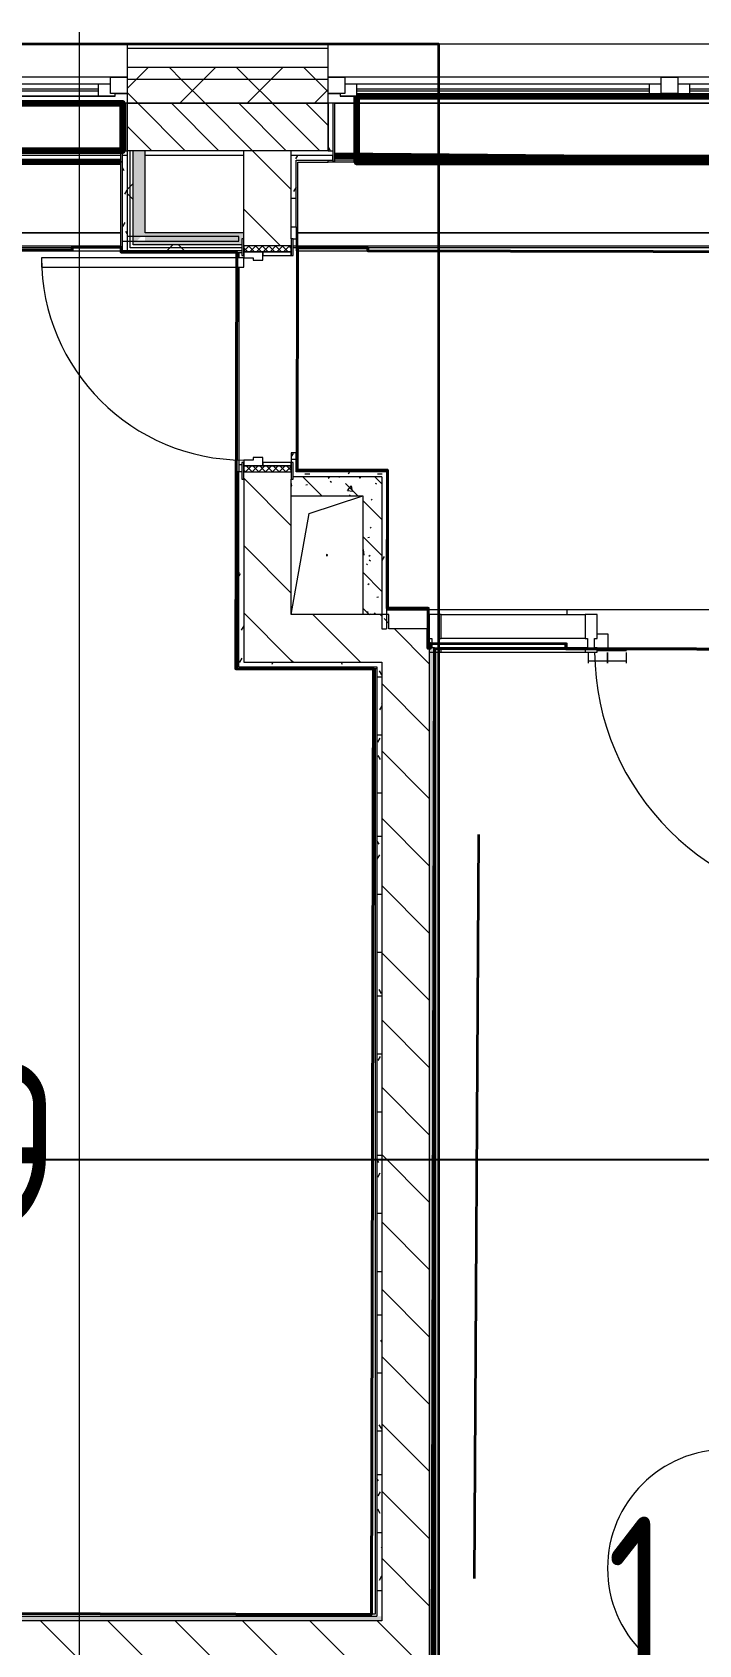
# Model space of a CAD drawing. Header units: millimetres. Extents: x -249154 to 415037, y -45458 to 354837.
# Drawn here: x 56526 to 59327, y 20484 to 27262 of the extents above; entities that cross this region are included whole.
import ezdxf

# ---------------------------------------------------------------- set-up
doc = ezdxf.new("R2010")
doc.units = ezdxf.units.MM
for name, color, linetype, lineweight in [('1) FK9 Плитка кухня', 102, 'Continuous', 40), ('2)1 штукатурка', 4, 'Continuous', 35), ('4.4) РВР ремонт Штукатурки', 160, 'зигзаг', 35), ('5.5) Перег WD5', 3, 'Continuous', 60), ('839 штук откосы', 3, 'Continuous', 158), ('874 шпакл откосы', 5, 'Continuous', 158), ('A-AREA-IDEN', 7, 'Continuous', 9), ('A-DETL-GENF', 7, 'Continuous', 9), ('A-DOOR-2', 7, 'Continuous', 5), ('A-DOOR-FRAM-2', 7, 'Continuous', 5), ('A-FLOR', 7, 'Continuous', 9), ('A-GENM', 7, 'Continuous', 9), ('A-GLAZ', 7, 'Continuous', 9), ('A-GLAZ-1', 7, 'Continuous', 5), ('A-GLAZ-CWMG', 7, 'Continuous', 9), ('A-GLAZ-CWMG-1', 7, 'Continuous', 20), ('A-WALL', 7, 'Continuous', 5), ('I-WALL', 7, 'Continuous', 5), ('Оси', 7, 'Continuous', 9)]:
    doc.layers.add(name, color=color, linetype=linetype, lineweight=lineweight)
for name, color, linetype, lineweight, true_color in [('738 плитка подоконник КР28.4', 7, 'Continuous', 158, 0xfcc187), ('A-DOOR-1', 7, 'Continuous', 5, 0xc0c0c0), ('A-DOOR-5', 7, 'Continuous', 5, 0xb2b8bf), ('A-DOOR-6', 7, 'Continuous', 5, 0xe2e8ef), ('A-DOOR-FRAM-1', 7, 'Continuous', 5, 0xc0c0c0), ('A-WALL-1', 9, 'Continuous', 5, 0x808080), ('A-WALL-FNSH-1', 9, 'Continuous', 5, 0x808080)]:
    doc.layers.add(name, color=color, linetype=linetype, lineweight=lineweight, true_color=true_color)
doc.styles.add('ISOCPEUR_1', font='isocpeur.ttf', dxfattribs={"height": 350})
doc.styles.add('СПДС', font='ГОСТ тип А.ttf', dxfattribs={"width": 0.9})
doc.linetypes.add('зигзаг', pattern='A,0.00254,-5.08,[131,ltypeshp.shx,S=5.08,R=0,X=-5.08,Y=0],-10.16,[131,ltypeshp.shx,S=5.08,R=180,X=5.08,Y=0],-5.08', length=20.32254)
doc.dimstyles.new('ISO-2_0_0_9К_Средний_округл2', dxfattribs={"dimscale": 304.8, "dimtxt": 199.196235, "dimasz": 0.492126, "dimexe": 0.393701, "dimexo": 0, "dimgap": 0, "dimtad": 1, "dimdec": 0, "dimrnd": 10, "dimzin": 0, "dimdsep": 46, "dimtxsty": 'ISOCPEUR_1', "dimblk1": 'OBLIQUE', "dimblk2": 'OBLIQUE', "dimsah": 1, "dimcen": 0.09, "dimdle": 0.393701, "dimazin": 0, "dimtfac": 1, "dimtdec": 4, "dimtix": 1, "dimtmove": 0, "dimatfit": 3, "dimfxl": 1, "dimtvp": 1, "dimtolj": 1, "dimtzin": 0, "dimarcsym": 2})
pattern_1 = [(135, (64.7, -136.06), (-141.42136, -141.42136), [])]
pattern_2 = [(45, (64.7, -136.06), (-141.42136, 141.42136), []), (135, (64.7, -136.06), (-141.42136, -141.42136), [])]
pattern_3 = [(135, (64.7, -136.06), (-150.8683, -150.8683), [213.36, -35.56, 7.112, -35.56]), (135, (64.7, 14.71), (-150.8683, -150.8683), []), (50, (64.7, -136.06), (255.0577, -22.3145), [26.67, -293.37]), (355, (64.7, -136.06), (-49.3404, 267.4791), [21.336, -234.696]), (100.451, (85.96, -137.92), (205.7195, 245.1636), [22.666, -249.326]), (46.184, (64.7, -64.94), (379.511, -58.86), [40.005, -440.055]), (96.636, (96.33, -69.85), (332.3634, 346.399), [33.999, -373.989]), (351.184, (64.7, -64.94), (332.3669, 346.3953), [32.004, -352.044]), (21, (100.26, -82.72), (212.2602, -143.1711), [26.67, -293.37]), (326, (100.26, -82.72), (86.5224, 257.8632), [21.336, -234.696]), (71.451, (117.95, -94.65), (298.78395, 114.6901), [22.666, -249.326]), (37.5, (64.7, -136.06), (4.32385, 118.37751), [6.706, -225.146, 6.706, -231.546, -235.585]), (37.5, (64.7, -136.06), (4.32385, 118.37751), [-470.103, 6.706, -228.879]), (7.5, (64.7, -136.06), (93.54758, 140.2533), [6.706, -129.134, 6.706, -219.812, -89.789]), (7.5, (64.7, -136.06), (93.54758, 140.2533), [-362.356, 6.706, -83.083]), (327.5, (-14.6, -136.06), (189.82734, -8.02019), [6.706, -82.194, 6.706, -270.662, -368.046]), (327.5, (-14.6, -136.06), (189.82734, -8.02019), [-366.268, 6.706, -361.34]), (317.5, (-50.16, -136.06), (207.38114, 35.59764), [6.706, -108.864, 6.706, -177.495, -261.366]), (317.5, (-50.16, -136.06), (207.38114, 35.59764), [-299.771, 6.706, -254.66])]
pattern_4 = [(0, (64.7, -136.06), (243.84, 60.96), [20.117, -162.763, 20.117, -162.763, -975.36]), (0, (64.7, -136.06), (243.84, 60.96), [-365.76, 20.117, -345.643, 20.117, -162.763, -426.72]), (0, (64.7, -136.06), (243.84, 60.96), [-914.4, 20.117, -101.803, 20.117, -284.683]), (120, (156.14, -105.58), (-174.71291, 180.691634), [20.117, -162.763, 20.117, -162.763, -975.36]), (120, (156.14, -105.58), (-174.71291, 180.691634), [-365.76, 20.117, -345.643, 20.117, -162.763, -426.72]), (120, (156.14, -105.58), (-174.71291, 180.691634), [-914.4, 20.117, -101.803, 20.117, -284.683]), (240, (186.62, 16.34), (-69.12709, -241.651634), [20.117, -162.763, 20.117, -162.763, -975.36]), (240, (186.62, 16.34), (-69.12709, -241.651634), [-365.76, 20.117, -345.643, 20.117, -162.763, -426.72]), (240, (186.62, 16.34), (-69.12709, -241.651634), [-914.4, 20.117, -101.803, 20.117, -284.683])]
pattern_5 = [(45, (64.7, -136.06), (-212.132, 212.132), []), (135, (64.7, -136.06), (-212.132, -212.132), [])]

# ---------------------------------------------------------------- blocks, each defined once
blk = doc.blocks.new('Прямоугольный импост - Импост структурный с накладкой - 160мм Темный-32302292-Объем проектирования 1 этажа')
at = {"layer": 'A-GLAZ-CWMG-1'}
for p, q in [((-50, 40), (-50, 140)), ((-50, 140), (0, 140)), ((0, 140), (0, 40)), ((-40, 40), (-50, 40)), ((-50, -17), (-50, 0)), ((-50, 0), (-40, 0)), ((-40, 0), (-40, 40)), ((-10, 40), (-10, 0)), ((0, 40), (-10, 40)), ((-10, 0), (0, 0)), ((0, 0), (0, -17)), ((0, -17), (-50, -17))]:
    blk.add_line(p, q, dxfattribs=at)
blk = doc.blocks.new('110_Дверь_СКБ_1Ст_Внутренняя1 - Д-11л 950х2100-32173567-Объем проектирования 1 этажа')
at = {"layer": 'A-DOOR-2'}
h = blk.add_hatch(dxfattribs=at)
h.set_pattern_fill('FP_33', color=256, style=0, pattern_type=2)
h.set_pattern_definition([(135, (1826.41, 164.685), (-14.14214, -14.14214), []), (225, (1826.41, 164.685), (14.14214, -14.14214), [])])
h.paths.add_polyline_path([(462.5, 100), (462.5, -100), (487.5, -100), (487.5, 100), (467.5, 100)])
at = {"layer": 'A-DOOR-FRAM-2'}
h = blk.add_hatch(dxfattribs=at)
h.set_pattern_fill('FP_34', color=256, style=0, pattern_type=2)
h.set_pattern_definition([(45, (-296.384, 164.685), (-14.1421, 14.1421), []), (135, (-296.384, 164.685), (-14.1421, -14.1421), [])])
h.paths.add_polyline_path([(-462.5, -100), (-437.5, -100), (-437.5, 100), (-462.5, 100), (-462.5, 7)])
at = {"layer": 'A-DOOR-1'}
for p, q in [((437.5, 950), (397.5, 950)), ((397.5, 950), (397.5, 100)), ((437.5, 100), (437.5, 950)), ((397.5, 100), (437.5, 100))]:
    blk.add_line(p, q, dxfattribs=at)
blk.add_arc((437.5, 100), 850, 90, 180, dxfattribs=at)
at = {"layer": 'A-DOOR-FRAM-1'}
for p, q in [((-422.5, 108), (-492.5, 108)), ((-492.5, 108), (-492.5, 100)), ((-492.5, 100), (-422.5, 100)), ((-437.5, 100), (-462.5, 100)), ((-462.5, 100), (-462.5, -100)), ((-412.5, 100), (-437.5, 100)), ((-437.5, 100), (-437.5, 20)), ((-437.5, -100), (-437.5, 100)), ((-422.5, 100), (-437.5, 100)), ((-437.5, 100), (-437.5, 99)), ((-437.5, 99), (-422.5, 99)), ((-422.5, 100), (-422.5, 108)), ((-422.5, 99), (-422.5, 100)), ((-412.5, 60), (-412.5, 100)), ((437.5, 100), (437.5, 60)), ((462.5, 100), (437.5, 100)), ((517.5, 108), (447.5, 108)), ((447.5, 108), (447.5, 100)), ((462.5, 100), (447.5, 100)), ((447.5, 100), (447.5, 99)), ((447.5, 100), (517.5, 100)), ((447.5, 99), (462.5, 99)), ((462.5, 20), (462.5, 100)), ((487.5, 100), (462.5, 100)), ((462.5, 100), (462.5, -100)), ((462.5, 99), (462.5, 100)), ((487.5, -100), (487.5, 100)), ((517.5, 100), (517.5, 108)), ((-437.5, 20), (-402.5, 20)), ((-422.5, 20), (-437.5, 20)), ((-437.5, 20), (-437.5, -100)), ((-422.5, -100), (-422.5, 20)), ((-402.5, 60), (-412.5, 60)), ((-402.5, 20), (-402.5, 60)), ((437.5, 60), (427.5, 60)), ((427.5, 60), (427.5, 20)), ((427.5, 20), (462.5, 20)), ((462.5, 20), (447.5, 20)), ((447.5, 20), (447.5, -100)), ((462.5, -100), (462.5, 20)), ((-422.5, -100), (-492.5, -100)), ((-492.5, -100), (-492.5, -108)), ((-492.5, -108), (-422.5, -108)), ((-462.5, -100), (-437.5, -100)), ((-437.5, -100), (-422.5, -100)), ((-422.5, -108), (-422.5, -100)), ((447.5, -100), (462.5, -100)), ((517.5, -100), (447.5, -100)), ((447.5, -100), (447.5, -108)), ((447.5, -108), (517.5, -108)), ((462.5, -100), (487.5, -100)), ((517.5, -108), (517.5, -100))]:
    blk.add_line(p, q, dxfattribs=at)
blk = doc.blocks.new('PNS_Панель прямоугольная - Нр_Стекло - 40мм-32305525-Объем проектирования 1 этажа')
at = {"layer": 'A-GLAZ-1'}
for p, q in [((-312.5, 0), (312.5, 0)), ((-227.5, 0), (-302.5, 0)), ((-302.5, -40), (302.5, -40))]:
    blk.add_line(p, q, dxfattribs=at)
blk = doc.blocks.new('Прямоугольный импост - Импост структурный с накладкой - 160мм Темный-32302294-Объем проектирования 1 этажа')
at = {"layer": 'A-GLAZ-CWMG-1'}
for p, q in [((-25, 40), (-25, 140)), ((-25, 140), (25, 140)), ((25, 140), (25, 40)), ((-15, 40), (-25, 40)), ((-25, -17), (-25, 0)), ((-25, 0), (-15, 0)), ((-15, 0), (-15, 40)), ((15, 40), (15, 0)), ((25, 40), (15, 40)), ((15, 0), (25, 0)), ((25, 0), (25, -17)), ((25, -17), (-25, -17))]:
    blk.add_line(p, q, dxfattribs=at)
blk = doc.blocks.new('Дверь_Витражная_остекление_ - В-6 витраж-32305533-Объем проектирования 1 этажа')
at = {"layer": 'A-DETL-GENF'}
for p, q in [((-535, 1080), (-490, 1080)), ((-535, 1080), (-535, 17)), ((-490, 1080), (-535, 1080)), ((-535, 1080), (-535, 17)), ((-490, 1080), (-490, 10)), ((-490, 10), (-490, 1080)), ((-535, 1000), (-490, 1000)), ((-525, 1000), (-525, 90)), ((-481, 1000), (-481, 90)), ((-535, 90), (-490, 90)), ((-490, 10), (-525, 10)), ((-525, 10), (-490, 10)), ((-480, 10), (-525, 10)), ((-480, 0), (-480, 10)), ((401, 64), (401, 19)), ((561, 54), (401, 54)), ((525, 10), (401, 10)), ((480, -60), (480, 10)), ((480, 10), (525, 10)), ((481, 19), (481, 64)), ((481, 64), (481, 19)), ((561, 64), (561, 19)), ((-525, -60), (-480, -60)), ((-480, -60), (-480, -20)), ((525, -60), (480, -60))]:
    blk.add_line(p, q, dxfattribs=at)
at = {"layer": 'A-DOOR-6'}
blk.add_line((-535, 1080), (-535, 17), dxfattribs=at)
blk.add_arc((-535, 10), 1070, 0.37674, 90, dxfattribs=at)
blk = doc.blocks.new('Прямоугольный импост - Импост структурный с накладкой - 160мм Темный-32305521-Объем проектирования 1 этажа')
at = {"layer": 'A-GLAZ-CWMG'}
for p, q in [((58180, 24950), (58785, 24950)), ((58180, 24793), (58785, 24793))]:
    blk.add_line(p, q, dxfattribs=at)
blk = doc.blocks.new('120_Окно_СКБ_2Ст - 120_Окно_СКБ_2Ст 2100х2400 _мал створка справа_-19092174-Объем проектирования 1 этажа')
at = {"layer": 'A-GLAZ'}
for p, q in [((-1050, -75), (-1050, -5)), ((-1050, -5), (-980, -5)), ((-980, -5), (-980, -75)), ((150, -35), (-980, -35)), ((-980, -35), (-980, -75)), ((-930, -85), (-930, -35)), ((100, -85), (100, -35)), ((150, -75), (150, -5)), ((150, -5), (220, -5)), ((150, -75), (150, -35)), ((220, -5), (220, -75)), ((980, -35), (220, -35)), ((220, -35), (220, -75)), ((270, -85), (270, -35)), ((930, -85), (930, -35)), ((980, -75), (980, -5)), ((980, -5), (1050, -5)), ((980, -75), (980, -35)), ((1050, -5), (1050, -75)), ((-980, -75), (-1050, -75)), ((-980, -75), (-1000, -75)), ((-1000, -75), (-1000, -85)), ((-1000, -85), (170, -85)), ((170, -85), (-1000, -85)), ((220, -75), (150, -75)), ((170, -75), (150, -75)), ((170, -85), (170, -75)), ((220, -75), (200, -75)), ((200, -75), (200, -85)), ((200, -85), (1000, -85)), ((1000, -85), (200, -85)), ((1050, -75), (980, -75)), ((1000, -75), (980, -75)), ((1000, -85), (1000, -75))]:
    blk.add_line(p, q, dxfattribs=at)
at = {"layer": 'A-GLAZ-1'}
for p, q in [((1050, -5), (-1050, -5)), ((-930, -55), (100, -55)), ((100, -65), (-930, -65)), ((270, -55), (930, -55)), ((930, -65), (270, -65)), ((-1050, -75), (-1000, -75)), ((170, -75), (200, -75)), ((1000, -75), (1050, -75))]:
    blk.add_line(p, q, dxfattribs=at)
blk = doc.blocks.new('120_Окно_СКБ_2Ст - 120_Окно_СКБ_2Ст 2300х2400 _мал створка справа_-19949978-Объем проектирования 1 этажа')
at = {"layer": 'A-GLAZ'}
for p, q in [((-1150, -75), (-1150, -5)), ((-1150, -5), (-1080, -5)), ((-1080, -5), (-1080, -75)), ((250, -35), (-1080, -35)), ((-1080, -35), (-1080, -75)), ((-1030, -85), (-1030, -35)), ((200, -85), (200, -35)), ((250, -75), (250, -5)), ((250, -5), (320, -5)), ((250, -75), (250, -35)), ((320, -5), (320, -75)), ((1080, -35), (320, -35)), ((320, -35), (320, -75)), ((370, -85), (370, -35)), ((1030, -85), (1030, -35)), ((1080, -75), (1080, -5)), ((1080, -5), (1150, -5)), ((1080, -75), (1080, -35)), ((1150, -5), (1150, -75)), ((-1080, -75), (-1150, -75)), ((-1080, -75), (-1100, -75)), ((-1100, -75), (-1100, -85)), ((-1100, -85), (270, -85)), ((270, -85), (-1100, -85)), ((320, -75), (250, -75)), ((270, -75), (250, -75)), ((270, -85), (270, -75)), ((320, -75), (300, -75)), ((300, -75), (300, -85)), ((300, -85), (1100, -85)), ((1100, -85), (300, -85)), ((1150, -75), (1080, -75)), ((1100, -75), (1080, -75)), ((1100, -85), (1100, -75))]:
    blk.add_line(p, q, dxfattribs=at)
at = {"layer": 'A-GLAZ-1'}
for p, q in [((1150, -5), (-1150, -5)), ((-1030, -55), (200, -55)), ((200, -65), (-1030, -65)), ((370, -55), (1030, -55)), ((1030, -65), (370, -65)), ((-1150, -75), (-1100, -75)), ((270, -75), (300, -75)), ((1100, -75), (1150, -75))]:
    blk.add_line(p, q, dxfattribs=at)
blk = doc.blocks.new('GM_Отверстие прямоугольное _в плите_ - Отверстие-V164-Объем проектирования 1 этажа')
at = {"layer": 'A-GENM'}
for p, q in [((-75, 175), (150, 250)), ((-150, -250), (-75, 175))]:
    blk.add_line(p, q, dxfattribs=at)
for start, end in [(360, 180), (180, 360)]:
    blk.add_arc((0, 0), 2.5, start, end, dxfattribs=at)
blk = doc.blocks.new('Зашивка приборов отопления8 - Зашивка приборов отопления-33277697-Объем проектирования 1 этажа')
at = {"layer": 'A-WALL'}
for p, q in [((52060.5, 26860), (52060.5, 26852)), ((54112, 26880), (52068, 26880)), ((52068, 26555), (54112, 26555)), ((54112, 26555), (52068, 26555)), ((52068, 26480), (54112, 26480))]:
    blk.add_line(p, q, dxfattribs=at)
blk = doc.blocks.new('Зашивка приборов отопления9 - Зашивка приборов отопления-33277916-Объем проектирования 1 этажа')
at = {"layer": 'A-WALL'}
for p, q in [((53977, 26880), (51733, 26880)), ((51578, 26555), (54132, 26555)), ((54132, 26555), (51578, 26555)), ((51570, 26500), (51570, 26480)), ((51570, 26480), (54132, 26480))]:
    blk.add_line(p, q, dxfattribs=at)
blk = doc.blocks.new('Марка_Помещения - Номер-25198446-Объем проектирования 1 этажа')
at = {"layer": 'A-AREA-IDEN'}
for start, end in [(360, 180), (180, 360)]:
    blk.add_arc((0, 0), 2.5, start, end, dxfattribs=at)
blk = doc.blocks.new('_Oblique')
at = {"color": 0, "linetype": 'ByBlock', "lineweight": -2}
blk.add_line((-0.5, -0.5), (0.5, 0.5), dxfattribs=at)
blk = doc.blocks.new('*D2064')
at = {"layer": '5.5) Перег WD5', "color": 0, "lineweight": -2, "transparency": 16777216}
for p, q in [((34274.7, 22501.5), (34274.7, 22643.4)), ((34604.7, 22501.5), (34604.7, 22643.4)), ((34154.7, 22523.4), (34604.7, 22523.4)), ((34604.7, 22523.4), (87153.3, 22523.4))]:
    blk.add_line(p, q, dxfattribs=at)
at = {"layer": 'Defpoints', "color": 0, "transparency": 16777216}
for p in [(34604.7, 22523.4), (34274.7, 22501.5), (34604.7, 22501.5)]:
    blk.add_point(p, dxfattribs=at)
at = {"layer": '5.5) Перег WD5', "color": 0, "lineweight": -2, "transparency": 16777216, "xscale": 304.8, "yscale": 304.8, "zscale": 304.8, "rotation": 180}
blk.add_blockref('_Oblique', (34274.7, 22523.4), dxfattribs=at)
at = {"layer": '5.5) Перег WD5', "color": 0, "lineweight": -2, "transparency": 16777216, "xscale": 304.8, "yscale": 304.8, "zscale": 304.8}
blk.add_blockref('_Oblique', (34604.7, 22523.4), dxfattribs=at)
at = {"layer": '5.5) Перег WD5', "color": 0, "lineweight": 25, "transparency": 16777216, "insert": (86593.3, 22990.1), "char_height": 350, "width": 455.087, "attachment_point": 1, "line_spacing_factor": 1.149209, "style": 'ISOCPEUR_1'}
blk.add_mtext('\\A1;330', dxfattribs=at)

msp = doc.modelspace()

# ---------------------------------------------------------------- hatches: boundary and pattern name
at = {"layer": 'A-WALL'}
h = msp.add_hatch(dxfattribs=at)
h.set_pattern_fill('FP_24', color=256, style=0, pattern_type=2)
h.set_pattern_definition(pattern_2)
h.paths.add_polyline_path([(84814.7, 27063.9), (85034.7, 27063.9), (85034.7, 27113.9), (80414.7, 27113.9), (80414.7, 27063.9), (84813, 27063.9)])
h.paths.add_polyline_path([(77314.7, 27063.9), (77314.7, 27113.9), (76414.7, 27113.9), (76414.7, 27063.9), (77106.8, 27063.9)])
h.paths.add_polyline_path([(74314.7, 27063.9), (74314.7, 27113.9), (72974.7, 27113.9), (72974.7, 27063.9), (74012.2, 27063.9)])
h.paths.add_polyline_path([(68274.7, 27063.9), (70874.7, 27063.9), (70874.7, 27113.9), (68274.7, 27113.9)])
h.paths.add_polyline_path([(66791.5, 27063.9), (67174.7, 27063.9), (67174.7, 27113.9), (66224.7, 27113.9), (66224.7, 27063.9)])
h.paths.add_polyline_path([(60069.7, 27063.9), (61124.7, 27063.9), (61124.7, 27113.9), (60069.7, 27113.9), (60069.7, 27073.9)])
h.paths.add_polyline_path([(57507.7, 27063.9), (57769.7, 27063.9), (57769.7, 27113.9), (56924.7, 27113.9), (56924.7, 27063.9)])
h.paths.add_polyline_path([(54824.7, 27063.9), (54824.7, 27113.9), (53924.7, 27113.9), (53924.7, 27063.9), (54413.1, 27063.9)])
h.paths.add_polyline_path([(50924.7, 27063.9), (51824.7, 27063.9), (51824.7, 27113.9), (50924.7, 27113.9), (50924.7, 27073.9)])
h.paths.add_polyline_path([(47724.7, 27063.9), (48824.7, 27063.9), (48824.7, 27113.9), (47724.7, 27113.9), (47724.7, 27073.9)])
h.paths.add_polyline_path([(43066.2, 27063.9), (44624.7, 27063.9), (44624.7, 27113.9), (42224.7, 27113.9), (42224.7, 27063.9), (42844.7, 27063.9)])
h = msp.add_hatch(dxfattribs=at)
h.set_pattern_fill('FP_24', color=256, style=0, pattern_type=2)
h.set_pattern_definition(pattern_2)
h.paths.add_polyline_path([(73604.7, 26963.9), (74314.7, 26963.9), (74314.7, 27063.9), (72974.7, 27063.9), (72974.7, 26963.9), (72980.6, 26963.9)])
h.paths.add_polyline_path([(42844.7, 26963.9), (44624.7, 26963.9), (44624.7, 27063.9), (42224.7, 27063.9), (42224.7, 26963.9), (42824.7, 26963.9)])
h.paths.add_polyline_path([(84327.5, 26963.9), (85034.7, 26963.9), (85034.7, 27063.9), (80414.7, 27063.9), (80414.7, 26963.9), (84164.7, 26963.9)])
h.paths.add_polyline_path([(47724.7, 26963.9), (48824.7, 26963.9), (48824.7, 27063.9), (47724.7, 27063.9), (47724.7, 27003.6)])
h.paths.add_polyline_path([(50924.7, 26963.9), (51824.7, 26963.9), (51824.7, 27063.9), (50924.7, 27063.9), (50924.7, 27003.9)])
h.paths.add_polyline_path([(53924.7, 26963.9), (54824.7, 26963.9), (54824.7, 27063.9), (53924.7, 27063.9), (53924.7, 27003.9)])
h.paths.add_polyline_path([(57414.7, 26963.9), (57769.7, 26963.9), (57769.7, 27063.9), (56924.7, 27063.9), (56924.7, 26963.9)])
h.paths.add_polyline_path([(77106.8, 26963.9), (77314.7, 26963.9), (77314.7, 27063.9), (76414.7, 27063.9), (76414.7, 26963.9), (76814.7, 26963.9)])
h.paths.add_polyline_path([(60069.7, 26963.9), (61124.7, 26963.9), (61124.7, 27063.9), (60069.7, 27063.9), (60069.7, 27003.9)])
h.paths.add_polyline_path([(67124.7, 26963.9), (67142.7, 26965.9), (67142.7, 26973.9), (67174.7, 26973.9), (67174.7, 27063.9), (66224.7, 27063.9), (66224.7, 26963.9), (66824.7, 26963.9)])
h.paths.add_polyline_path([(70374.7, 26963.9), (70874.7, 26963.9), (70874.7, 27063.9), (68274.7, 27063.9), (68274.7, 26973.9), (68306.7, 26973.9), (68306.7, 26965.9), (70041.4, 26963.9)])
h = msp.add_hatch(dxfattribs=at)
h.set_pattern_fill('FP_2', color=256, style=0, pattern_type=2)
h.set_pattern_definition([(135, (64.7, -136.06), (-70.71068, -70.71068), [])])
h.paths.add_polyline_path([(42824.7, 26763.9), (44624.7, 26763.9), (44624.7, 26963.9), (42824.7, 26963.9), (42824.7, 26886.2)])
h.paths.add_polyline_path([(56924.7, 26763.9), (57769.7, 26763.9), (57769.7, 26963.9), (56924.7, 26963.9), (56924.7, 26886.2)])
h.paths.add_polyline_path([(80714.7, 26763.9), (80714.7, 26963.9), (80414.7, 26963.9), (80414.7, 26763.9)])
h.paths.add_polyline_path([(54224.7, 26763.9), (54224.7, 26963.9), (53924.7, 26963.9), (53924.7, 26763.9)])
h.paths.add_polyline_path([(76814.7, 26763.9), (76814.7, 26963.9), (76414.7, 26963.9), (76414.7, 26763.9), (76591, 26763.9)])
h.paths.add_polyline_path([(60069.7, 26763.9), (60224.7, 26763.9), (60224.7, 26963.9), (60069.7, 26963.9), (60069.7, 26800.4)])
h.paths.add_polyline_path([(60824.7, 26763.9), (61124.7, 26763.9), (61124.7, 26963.9), (60824.7, 26963.9), (60824.7, 26817.8)])
h.paths.add_polyline_path([(74314.7, 26763.9), (74314.7, 26963.9), (74104.7, 26963.9), (74104.7, 26763.9)])
h.paths.add_polyline_path([(47724.7, 26763.9), (48224.7, 26763.9), (48223.9, 26963.9), (47724.7, 26963.9), (47724.7, 26886.2)])
h.paths.add_polyline_path([(51464.7, 26763.9), (51824.7, 26763.9), (51824.7, 26963.9), (50924.7, 26963.9), (50924.7, 26763.9), (51406.5, 26763.9)])
h.paths.add_polyline_path([(73604.7, 26763.9), (73604.7, 26963.9), (72974.7, 26963.9), (72974.7, 26763.9), (73496.4, 26763.9)])
h.paths.add_polyline_path([(66848.7, 26763.9), (67124.7, 26763.9), (67124.7, 26963.9), (66824.7, 26963.9), (66824.7, 26763.9)])
h.paths.add_polyline_path([(70374.7, 26763.9), (70374.7, 26963.9), (68274.7, 26963.9), (68270.7, 26763.9), (69886.1, 26763.9)])
at = {"layer": 'I-WALL'}
h = msp.add_hatch(dxfattribs=at)
h.set_pattern_fill('FP_191', color=256, style=0, pattern_type=2)
h.set_pattern_definition(pattern_4)
h.paths.add_polyline_path([(56904.7, 26763.9), (56924.7, 26763.9), (56924.7, 26963.9), (56904.7, 26963.9), (56904.7, 26886.2)])
h = msp.add_hatch(dxfattribs=at)
h.set_pattern_fill('FP_191', color=256, style=0, pattern_type=2)
h.set_pattern_definition(pattern_4)
h.paths.add_polyline_path([(57789.7, 26763.9), (57789.7, 26963.9), (57769.7, 26963.9), (57769.7, 26763.9)])
h = msp.add_hatch(dxfattribs=at)
h.set_pattern_fill('FP_191', color=256, style=0, pattern_type=2)
h.set_pattern_definition(pattern_4)
h.paths.add_polyline_path([(56924.7, 26403.9), (56924.7, 26743.9), (56904.7, 26743.9), (56904.7, 26403.9)])
h = msp.add_hatch(dxfattribs=at)
h.set_pattern_fill('FP_192', color=256, style=0, pattern_type=2)
h.set_pattern_definition(pattern_5)
h.paths.add_polyline_path([(56924.7, 26343.9), (56937.2, 26343.9), (56936.4, 26383.9), (56924.7, 26383.9), (56924.7, 26356.2)])
h.paths.add_polyline_path([(56935.7, 26403.9), (56937.2, 26403.9), (56937.2, 26763.9), (56924.7, 26763.9), (56924.7, 26403.9)])
h = msp.add_hatch(dxfattribs=at)
h.set_pattern_fill('FP_192', color=256, style=0, pattern_type=2)
h.set_pattern_definition(pattern_5)
h.paths.add_polyline_path([(56937.2, 26356.4), (56949.7, 26356.4), (56949.2, 26383.9), (56937.2, 26383.9)])
h.paths.add_polyline_path([(56949.7, 26403.9), (56949.7, 26763.9), (56937.2, 26763.9), (56937.2, 26403.9), (56948.6, 26403.9)])
for points in [[(56949.7, 26368.9), (56999.7, 26368.9), (56999.7, 26383.9), (56964.7, 26383.9), (56984.7, 26403.9), (56999.7, 26403.9), (56999.7, 26763.9), (56949.7, 26763.9), (56949.7, 26418.9)], [(57406.7, 26368.9), (57406.7, 26393.9), (57414.7, 26393.9), (57414.7, 26418.9), (56999.7, 26418.9), (56999.7, 26368.9), (57394.7, 26368.9)]]:
    msp.add_hatch(color=256, dxfattribs=at).paths.add_polyline_path(points)
h = msp.add_hatch(dxfattribs=at)
h.set_pattern_fill('FP_23', color=256, style=0, pattern_type=2)
h.set_pattern_definition(pattern_1)
h.paths.add_polyline_path([(57424.5, 24613.9), (57614.7, 24613.9), (57614.7, 25413.9), (57414.7, 25413.9), (57414.7, 24613.9)])
h.paths.add_polyline_path([(57414.7, 26363.9), (57614.7, 26363.9), (57614.7, 26763.9), (57414.7, 26763.9), (57414.7, 26393.9)])
h = msp.add_hatch(dxfattribs=at)
h.set_pattern_fill('FP_191', color=256, style=0, pattern_type=2)
h.set_pattern_definition(pattern_4)
h.paths.add_polyline_path([(60204.7, 26723.9), (60224.7, 26723.9), (60224.7, 26743.9), (60049.7, 26743.9), (60049.7, 26723.9), (60086.5, 26723.9)])
h.paths.add_polyline_path([(57614.7, 26723.9), (57789.7, 26723.9), (57789.7, 26743.9), (57614.7, 26743.9)])
h = msp.add_hatch(dxfattribs=at)
h.set_pattern_fill('FP_191', color=256, style=0, pattern_type=2)
h.set_pattern_definition(pattern_4)
h.paths.add_polyline_path([(57634.7, 25413.9), (57634.7, 25493.9), (57614.7, 25493.9), (57614.7, 25453.9), (57622.7, 25453.9), (57622.7, 25413.9)])
h.paths.add_polyline_path([(57634.7, 26443.9), (57634.7, 26723.9), (57614.7, 26723.9), (57614.7, 26443.9)])
h = msp.add_hatch(dxfattribs=at)
h.set_pattern_fill('FP_192', color=256, style=0, pattern_type=2)
h.set_pattern_definition(pattern_5)
h.paths.add_polyline_path([(57394.7, 26356.4), (57406.7, 26356.7), (57406.7, 26368.9), (56949.7, 26368.9), (56949.7, 26356.4), (56999.7, 26356.4)])
h = msp.add_hatch(dxfattribs=at)
h.set_pattern_fill('FP_192', color=256, style=0, pattern_type=2)
h.set_pattern_definition(pattern_5)
h.paths.add_polyline_path([(56937.2, 26343.9), (57406.7, 26343.9), (57406.7, 26356.4), (56937.2, 26356.2)])
h = msp.add_hatch(dxfattribs=at)
h.set_pattern_fill('FP_191', color=256, style=0, pattern_type=2)
h.set_pattern_definition(pattern_4)
h.paths.add_polyline_path([(57414.7, 24613.9), (57414.7, 25383.9), (57406.7, 25383.9), (57406.7, 25413.9), (57394.7, 25413.9), (57394.7, 24613.9)])
h = msp.add_hatch(dxfattribs=at)
h.set_pattern_fill('FP_41', color=256, style=0, pattern_type=2)
h.set_pattern_definition(pattern_3)
h.paths.add_polyline_path([(57614.7, 25313.9), (57914.7, 25313.9), (57914.7, 25393.9), (57622.7, 25393.9), (57622.7, 25383.9), (57614.7, 25383.9)])
h = msp.add_hatch(dxfattribs=at)
h.set_pattern_fill('FP_191', color=256, style=0, pattern_type=2)
h.set_pattern_definition(pattern_4)
h.paths.add_polyline_path([(57914.7, 25393.9), (57994.7, 25393.9), (57994.7, 25413.9), (57622.7, 25413.9), (57622.7, 25393.9), (57634.7, 25393.9)])
h = msp.add_hatch(dxfattribs=at)
h.set_pattern_fill('FP_41', color=256, style=0, pattern_type=2)
h.set_pattern_definition(pattern_3)
h.paths.add_polyline_path([(57994.7, 24813.9), (57994.7, 25393.9), (57914.7, 25393.9), (57914.7, 24813.9)])
h = msp.add_hatch(dxfattribs=at)
h.set_pattern_fill('FP_191', color=256, style=0, pattern_type=2)
h.set_pattern_definition(pattern_4)
h.paths.add_polyline_path([(57994.7, 24753.9), (58009.7, 24813.9), (58014.7, 24813.9), (58014.7, 25413.9), (57994.7, 25413.9), (57994.7, 24766.2)])
h = msp.add_hatch(dxfattribs=at)
h.set_pattern_fill('FP_23', color=256, style=0, pattern_type=2)
h.set_pattern_definition(pattern_1)
h.paths.add_polyline_path([(57994.7, 24753.9), (58024.7, 24753.9), (58024.7, 24813.9), (58008.3, 24813.9), (57997.5, 24766.2)])
h.paths.add_polyline_path([(57994.7, 24613.9), (57994.7, 24813.9), (57614.7, 24813.9), (57614.7, 24613.9), (57974.7, 24613.9)])
h = msp.add_hatch(dxfattribs=at)
h.set_pattern_fill('FP_23', color=256, style=0, pattern_type=2)
h.set_pattern_definition(pattern_1)
h.paths.add_polyline_path([(58194.7, 20583.9), (58194.7, 24753.9), (57994.7, 24753.9), (57994.7, 20583.9)])
h = msp.add_hatch(dxfattribs=at)
h.set_pattern_fill('FP_191', color=256, style=0, pattern_type=2)
h.set_pattern_definition(pattern_4)
h.paths.add_polyline_path([(58214.6, 18583.9), (58214.7, 18583.9), (58214.7, 19183.9), (58202.7, 19183.9), (58202.7, 19153.9), (58194.7, 19153.9), (58194.7, 18583.9)])
h.paths.add_polyline_path([(58202.7, 20283.9), (58214.7, 20283.9), (58214.7, 24673.9), (58194.7, 24673.9), (58194.7, 20313.9), (58202.7, 20313.9), (58202.7, 20292.3)])
h = msp.add_hatch(dxfattribs=at)
h.set_pattern_fill('FP_191', color=256, style=0, pattern_type=2)
h.set_pattern_definition(pattern_4)
h.paths.add_polyline_path([(57584.7, 24593.9), (57994.7, 24593.9), (57994.7, 24613.9), (57394.7, 24613.9), (57394.7, 24593.9), (57507.7, 24593.9)])
h = msp.add_hatch(dxfattribs=at)
h.set_pattern_fill('FP_191', color=256, style=0, pattern_type=2)
h.set_pattern_definition(pattern_4)
h.paths.add_polyline_path([(57994.7, 20603.9), (57994.7, 24593.9), (57974.7, 24593.9), (57974.7, 20603.9)])
h = msp.add_hatch(dxfattribs=at)
h.set_pattern_fill('FP_191', color=256, style=0, pattern_type=2)
h.set_pattern_definition(pattern_4)
h.paths.add_polyline_path([(57974.7, 20583.9), (57994.7, 20583.9), (57994.7, 20603.9), (51664.7, 20603.9), (51664.7, 20583.9), (57507.7, 20583.9)])
h = msp.add_hatch(dxfattribs=at)
h.set_pattern_fill('FP_23', color=256, style=0, pattern_type=2)
h.set_pattern_definition(pattern_1)
h.paths.add_polyline_path([(54478.2, 20383.9), (58194.7, 20383.9), (58194.7, 20583.9), (51664.7, 20583.9), (51664.7, 20383.9), (54274.7, 20383.9)])

# ---------------------------------------------------------------- linework, layer by layer
at = {"layer": '1) FK9 Плитка кухня', "flags": 128}
for points in [[(51663, 26370.3), (51660.8, 25428.3), (51680.8, 25428.2), (51677.2, 23876.2), (55935.2, 23866.2), (55934.6, 23610.2), (51684.6, 23620.2), (51677.5, 20626.2), (57951.5, 20611.5), (57960.8, 24585.5), (57380.9, 24586.8), (57385, 26336.8), (56899, 26338), (56899, 26358), (56693.6, 26358.5), (56693.6, 26346.5), (54851, 26350.8), (54851, 26342.8), (54199, 26344.3), (54199, 26364.3), (53773, 26365.3), (53773, 26353.3), (51973, 26357.5), (51973, 26369.5)], [(58202.8, 18590.9), (60626.8, 18585.2), (60636.1, 22579.2), (60236.1, 22580.1), (60237.5, 23136.1), (60637.5, 23135.2), (60641, 24666.2), (59869, 24668), (58769.1, 24670.6), (58217.1, 24671.9)]]:
    msp.add_lwpolyline(points, close=True, dxfattribs=at)
msp.add_lwpolyline([(59735.7, 26339.3), (57935.7, 26343.5), (57935.7, 26355.5), (57641, 26356.2), (57638.8, 25422.2), (58018.8, 25421.3), (58017.4, 24841.4), (58189.4, 24840.9), (58189.1, 24672.9), (58199.1, 24672.9), (58199.1, 24692.9), (58769.1, 24691.6), (58769.1, 24671.6), (59869.1, 24669)], dxfattribs=at)
at = {"layer": '2)1 штукатурка'}
msp.add_lwpolyline([(42223.7, 27213.9), (58233.7, 27213.9), (58233.7, 10843.9), (42223.7, 10843.9)], close=True, dxfattribs=at)
at = {"layer": '4.4) РВР ремонт Штукатурки', "ltscale": 0.1}
msp.add_lwpolyline([(58385.1, 20763), (58403.1, 23889.5)], dxfattribs=at)
at = {"layer": '738 плитка подоконник КР28.4', "ltscale": 0.5}
for points in [[(54852.7, 26715.9), (56896.7, 26718.9)], [(57797.7, 26743.9), (60041.7, 26723.9)]]:
    msp.add_lwpolyline(points, dxfattribs=at)
at = {"layer": '839 штук откосы', "ltscale": 0.5}
for points in [[(57889.7, 26993.9), (60196.7, 26993.9), (60196.7, 26715.9), (57889.7, 26715.9)], [(54824.7, 26963.9), (56904.7, 26963.9), (56904.7, 26763.9), (54824.7, 26763.9)]]:
    msp.add_lwpolyline(points, close=True, dxfattribs=at)
at = {"layer": '874 шпакл откосы', "ltscale": 0.5}
for points in [[(57889.7, 26993.9), (60196.7, 26993.9), (60196.7, 26715.9), (57889.7, 26715.9)], [(54824.7, 26963.9), (56904.7, 26963.9), (56904.7, 26763.9), (54824.7, 26763.9)]]:
    msp.add_lwpolyline(points, close=True, dxfattribs=at)
at = {"layer": 'A-FLOR'}
for p, q in [((57622.7, 26393.9), (57634.7, 26393.9)), ((57394.7, 26335.9), (57394.7, 26313.9)), ((57394.7, 26273.9), (57394.7, 25413.9)), ((57406.7, 25443.9), (57394.7, 25443.9)), ((66844.7, 24833.9), (58194.7, 24833.9)), ((58774.7, 24813.9), (58774.7, 24833.9))]:
    msp.add_line(p, q, dxfattribs=at)
at = {"layer": 'A-WALL'}
for p, q in [((54824.7, 27213.9), (56924.7, 27213.9)), ((57769.7, 27193.9), (56924.7, 27193.9)), ((57769.7, 27213.9), (60069.7, 27213.9)), ((57769.7, 27113.9), (56924.7, 27113.9)), ((57769.7, 27063.9), (56924.7, 27063.9)), ((56896.7, 26963.9), (54852.7, 26963.9)), ((57769.7, 26963.9), (56924.7, 26963.9)), ((56924.7, 26963.9), (57769.7, 26963.9)), ((60041.7, 26963.9), (57797.7, 26963.9)), ((56904.7, 26383.9), (56904.7, 26743.9)), ((56937.2, 26356.4), (56937.2, 26763.9)), ((56949.7, 26368.9), (56949.7, 26763.9)), ((57634.7, 26443.9), (57634.7, 26723.9)), ((57406.7, 26368.9), (56949.7, 26368.9)), ((57406.7, 26356.4), (56937.2, 26356.4)), ((57414.7, 25383.9), (57414.7, 24613.9)), ((58014.7, 25413.9), (58014.7, 24753.9)), ((57994.7, 24753.9), (58014.7, 24753.9)), ((58214.7, 24672.9), (58214.7, 20283.9)), ((57394.7, 24593.9), (57974.7, 24593.9)), ((57974.7, 24593.9), (57974.7, 20603.9)), ((51684.7, 20603.9), (57974.7, 20603.9))]:
    msp.add_line(p, q, dxfattribs=at)
at = {"layer": 'A-WALL-1'}
for p, q in [((56924.7, 27193.9), (56924.7, 26963.9)), ((57769.7, 26963.9), (57769.7, 27193.9)), ((56924.7, 26963.9), (56904.7, 26963.9)), ((56924.7, 26963.9), (56924.7, 26343.9)), ((56924.7, 26763.9), (56924.7, 26963.9)), ((57769.7, 26763.9), (57769.7, 26963.9)), ((57789.7, 26963.9), (57769.7, 26963.9)), ((57769.7, 26963.9), (57769.7, 26763.9)), ((56904.7, 26763.9), (56924.7, 26763.9)), ((56924.7, 26743.9), (56904.7, 26743.9)), ((57769.7, 26763.9), (56924.7, 26763.9)), ((56999.7, 26418.9), (56999.7, 26763.9)), ((57414.7, 26393.9), (57414.7, 26763.9)), ((57614.7, 26393.9), (57614.7, 26763.9)), ((57789.7, 26743.9), (57614.7, 26743.9)), ((57634.7, 26723.9), (57789.7, 26723.9)), ((57769.7, 26763.9), (57789.7, 26763.9)), ((57789.7, 26723.9), (57789.7, 26743.9)), ((57614.7, 26443.9), (57634.7, 26443.9)), ((56904.7, 26383.9), (57394.7, 26383.9)), ((57394.7, 26403.9), (56924.7, 26403.9)), ((57414.7, 26418.9), (56999.7, 26418.9)), ((57394.7, 26383.9), (57394.7, 26403.9)), ((57634.7, 25493.9), (57614.7, 25493.9)), ((57614.7, 25493.9), (57614.7, 25453.9)), ((57634.7, 25413.9), (57634.7, 25493.9)), ((57406.7, 25413.9), (57394.7, 25413.9)), ((57614.7, 24813.9), (57614.7, 25383.9)), ((57994.7, 25393.9), (57622.7, 25393.9)), ((58014.7, 25413.9), (57634.7, 25413.9)), ((57994.7, 25393.9), (57994.7, 24753.9)), ((57614.7, 25313.9), (57914.7, 25313.9)), ((57914.7, 25313.9), (57914.7, 24813.9)), ((58024.7, 24813.9), (57614.7, 24813.9)), ((58024.7, 24753.9), (58024.7, 24813.9)), ((58194.7, 24753.9), (58024.7, 24753.9)), ((58194.7, 24753.9), (58194.7, 20313.9)), ((58214.7, 24673.9), (58194.7, 24673.9)), ((58214.7, 24672.9), (58214.7, 24673.9)), ((57414.7, 24613.9), (57994.7, 24613.9)), ((57994.7, 24613.9), (57994.7, 20583.9)), ((57994.7, 20583.9), (51664.7, 20583.9))]:
    msp.add_line(p, q, dxfattribs=at)
at = {"layer": 'A-WALL-FNSH-1'}
for p, q in [((57769.7, 27213.9), (56924.7, 27213.9)), ((56924.7, 27213.9), (56924.7, 27193.9)), ((57769.7, 27193.9), (57769.7, 27213.9)), ((56904.7, 26963.9), (56896.7, 26963.9)), ((56896.7, 26963.9), (56896.7, 26718.9)), ((56904.7, 26718.9), (56904.7, 26963.9)), ((57797.7, 26963.9), (57789.7, 26963.9)), ((57789.7, 26963.9), (57789.7, 26719.9)), ((57797.7, 26719.9), (57797.7, 26963.9)), ((56896.7, 26718.9), (56904.7, 26718.9)), ((56896.7, 26715.9), (56896.7, 26335.9)), ((56904.7, 26715.9), (56896.7, 26715.9)), ((57642.7, 26715.9), (57769.7, 26715.9)), ((57642.7, 26363.9), (57642.7, 26715.9)), ((57769.7, 26715.9), (57769.7, 26723.9)), ((57789.7, 26719.9), (57797.7, 26719.9)), ((57634.7, 26443.9), (57634.7, 26363.9)), ((56904.7, 26343.9), (56904.7, 26383.9)), ((56896.7, 26335.9), (57406.7, 26335.9)), ((57406.7, 26343.9), (56904.7, 26343.9)), ((57634.7, 26363.9), (57642.7, 26363.9)), ((58022.7, 25421.9), (57634.7, 25421.9)), ((58022.7, 24841.9), (58022.7, 25421.9)), ((57394.7, 25413.9), (57386.7, 25413.9)), ((57386.7, 25413.9), (57386.7, 24585.9)), ((57394.7, 24593.9), (57394.7, 25413.9)), ((58014.7, 24833.9), (58194.7, 24833.9)), ((58194.7, 24841.9), (58022.7, 24841.9)), ((58194.7, 24833.9), (58194.7, 24841.9)), ((58222.7, 24672.9), (58214.7, 24672.9)), ((58222.7, 20283.9), (58222.7, 24672.9)), ((57974.7, 24585.9), (57386.7, 24585.9)), ((57966.7, 24585.9), (57966.7, 20611.9)), ((57966.7, 20611.9), (51692.7, 20611.9))]:
    msp.add_line(p, q, dxfattribs=at)
at = {"layer": 'I-WALL'}
for p, q in [((54852.7, 26963.9), (56896.7, 26963.9)), ((57797.7, 26963.9), (60041.7, 26963.9)), ((56896.7, 26743.9), (54852.7, 26743.9)), ((54852.7, 26723.9), (56896.7, 26723.9)), ((56896.7, 26715.9), (54852.7, 26715.9)), ((57414.7, 26743.9), (56999.7, 26743.9)), ((60069.7, 26715.9), (57769.7, 26715.9)), ((60041.7, 26743.9), (57797.7, 26743.9)), ((60041.7, 26723.9), (57797.7, 26723.9)), ((54852.7, 26363.9), (56896.7, 26363.9)), ((56896.7, 26355.9), (54852.7, 26355.9)), ((57622.7, 26363.9), (57634.7, 26363.9)), ((60196.7, 26355.9), (57622.7, 26355.9)), ((57642.7, 26363.9), (60196.7, 26363.9)), ((58194.7, 24693.9), (58204.7, 24693.9)), ((58234.7, 24693.9), (58774.7, 24693.9)), ((58774.7, 24673.9), (58244.7, 24673.9)), ((58774.7, 24673.9), (58774.7, 24693.9))]:
    msp.add_line(p, q, dxfattribs=at)
at = {"layer": 'Оси'}
msp.add_lwpolyline([(56724.7, -2042.3), (56724.7, 2957.7), (56724.7, 22262), (56724.7, 27262)], dxfattribs=at)

# ---------------------------------------------------------------- block references
at = {"layer": 'A-AREA-IDEN', "xscale": 199.9999999999999, "yscale": 199.9999999999999, "zscale": 199.9999999999999}
msp.add_blockref('Марка_Помещения - Номер-25198446-Объем проектирования 1 этажа', (59444.1, 20805.3), dxfattribs=at)
at = {"layer": 'A-DOOR-1', "rotation": 89.99999999999991}
msp.add_blockref('110_Дверь_СКБ_1Ст_Внутренняя1 - Д-11л 950х2100-32173567-Объем проектирования 1 этажа', (57514.7, 25876.4), dxfattribs=at)
at = {"layer": 'A-DOOR-5', "rotation": 180}
msp.add_blockref('Дверь_Витражная_остекление_ - В-6 витраж-32305533-Объем проектирования 1 этажа', (59424.7, 24673.9), dxfattribs=at)
at = {"layer": 'A-GENM'}
msp.add_blockref('GM_Отверстие прямоугольное _в плите_ - Отверстие-V164-Объем проектирования 1 этажа', (57764.7, 25063.9), dxfattribs=at)
at = {"layer": 'A-GLAZ', "color": 3}
for name, p in [('120_Окно_СКБ_2Ст - 120_Окно_СКБ_2Ст 2100х2400 _мал створка справа_-19092174-Объем проектирования 1 этажа', (55874.7, 27078.9)), ('120_Окно_СКБ_2Ст - 120_Окно_СКБ_2Ст 2300х2400 _мал створка справа_-19949978-Объем проектирования 1 этажа', (58919.7, 27078.9))]:
    msp.add_blockref(name, p, dxfattribs=at)
at = {"layer": 'A-GLAZ-1', "rotation": 180}
msp.add_blockref('PNS_Панель прямоугольная - Нр_Стекло - 40мм-32305525-Объем проектирования 1 этажа', (58547.2, 24673.9), dxfattribs=at)
at = {"layer": 'A-GLAZ-CWMG', "extrusion": (0, 0, -1)}
for name, p in [('Прямоугольный импост - Импост структурный с накладкой - 160мм Темный-32302292-Объем проектирования 1 этажа', (-58194.7, 24673.9)), ('Прямоугольный импост - Импост структурный с накладкой - 160мм Темный-32302294-Объем проектирования 1 этажа', (-58874.7, 24673.9))]:
    msp.add_blockref(name, p, dxfattribs=at)
at = {"layer": 'A-GLAZ-CWMG'}
msp.add_blockref('Прямоугольный импост - Импост структурный с накладкой - 160мм Темный-32305521-Объем проектирования 1 этажа', (64.7, -136.1), dxfattribs=at)
at = {"layer": 'A-WALL'}
for name, p in [('Зашивка приборов отопления8 - Зашивка приборов отопления-33277697-Объем проектирования 1 этажа', (2784.7, -136.1)), ('Зашивка приборов отопления9 - Зашивка приборов отопления-33277916-Объем проектирования 1 этажа', (6064.7, -136.1))]:
    msp.add_blockref(name, p, dxfattribs=at)

# ---------------------------------------------------------------- texts
at = {"layer": 'A-AREA-IDEN', "char_height": 700, "attachment_point": 1, "style": 'СПДС'}
for s, insert, width in [('1.39', (55503, 22926.3), 1212.151), ('1.40', (58942.4, 21022.5), 1255.443)]:
    msp.add_mtext(s, dxfattribs=dict(at, insert=insert, width=width))

# ---------------------------------------------------------------- dimensions: what is measured, and where the dimension line sits
at = {"layer": '5.5) Перег WD5', "color": 18, "lineweight": 25, "true_color": 0x000000}
dim = msp.add_linear_dim(base=(34604.7, 22523.4), p1=(34274.7, 22501.5), p2=(34604.7, 22501.5), dimstyle='ISO-2_0_0_9К_Средний_округл2', override={"dimasz": 1, "dimpost": '<>', "dimtxsty": 'ISOCPEUR_1', "dimfxl": 330}, dxfattribs=at)
dim.commit()
dim.dimension.update_dxf_attribs({"geometry": '*D2064', "text_midpoint": (86820.8, 22523.4), "dimtype": 160})

doc.saveas('drawing.dxf')
